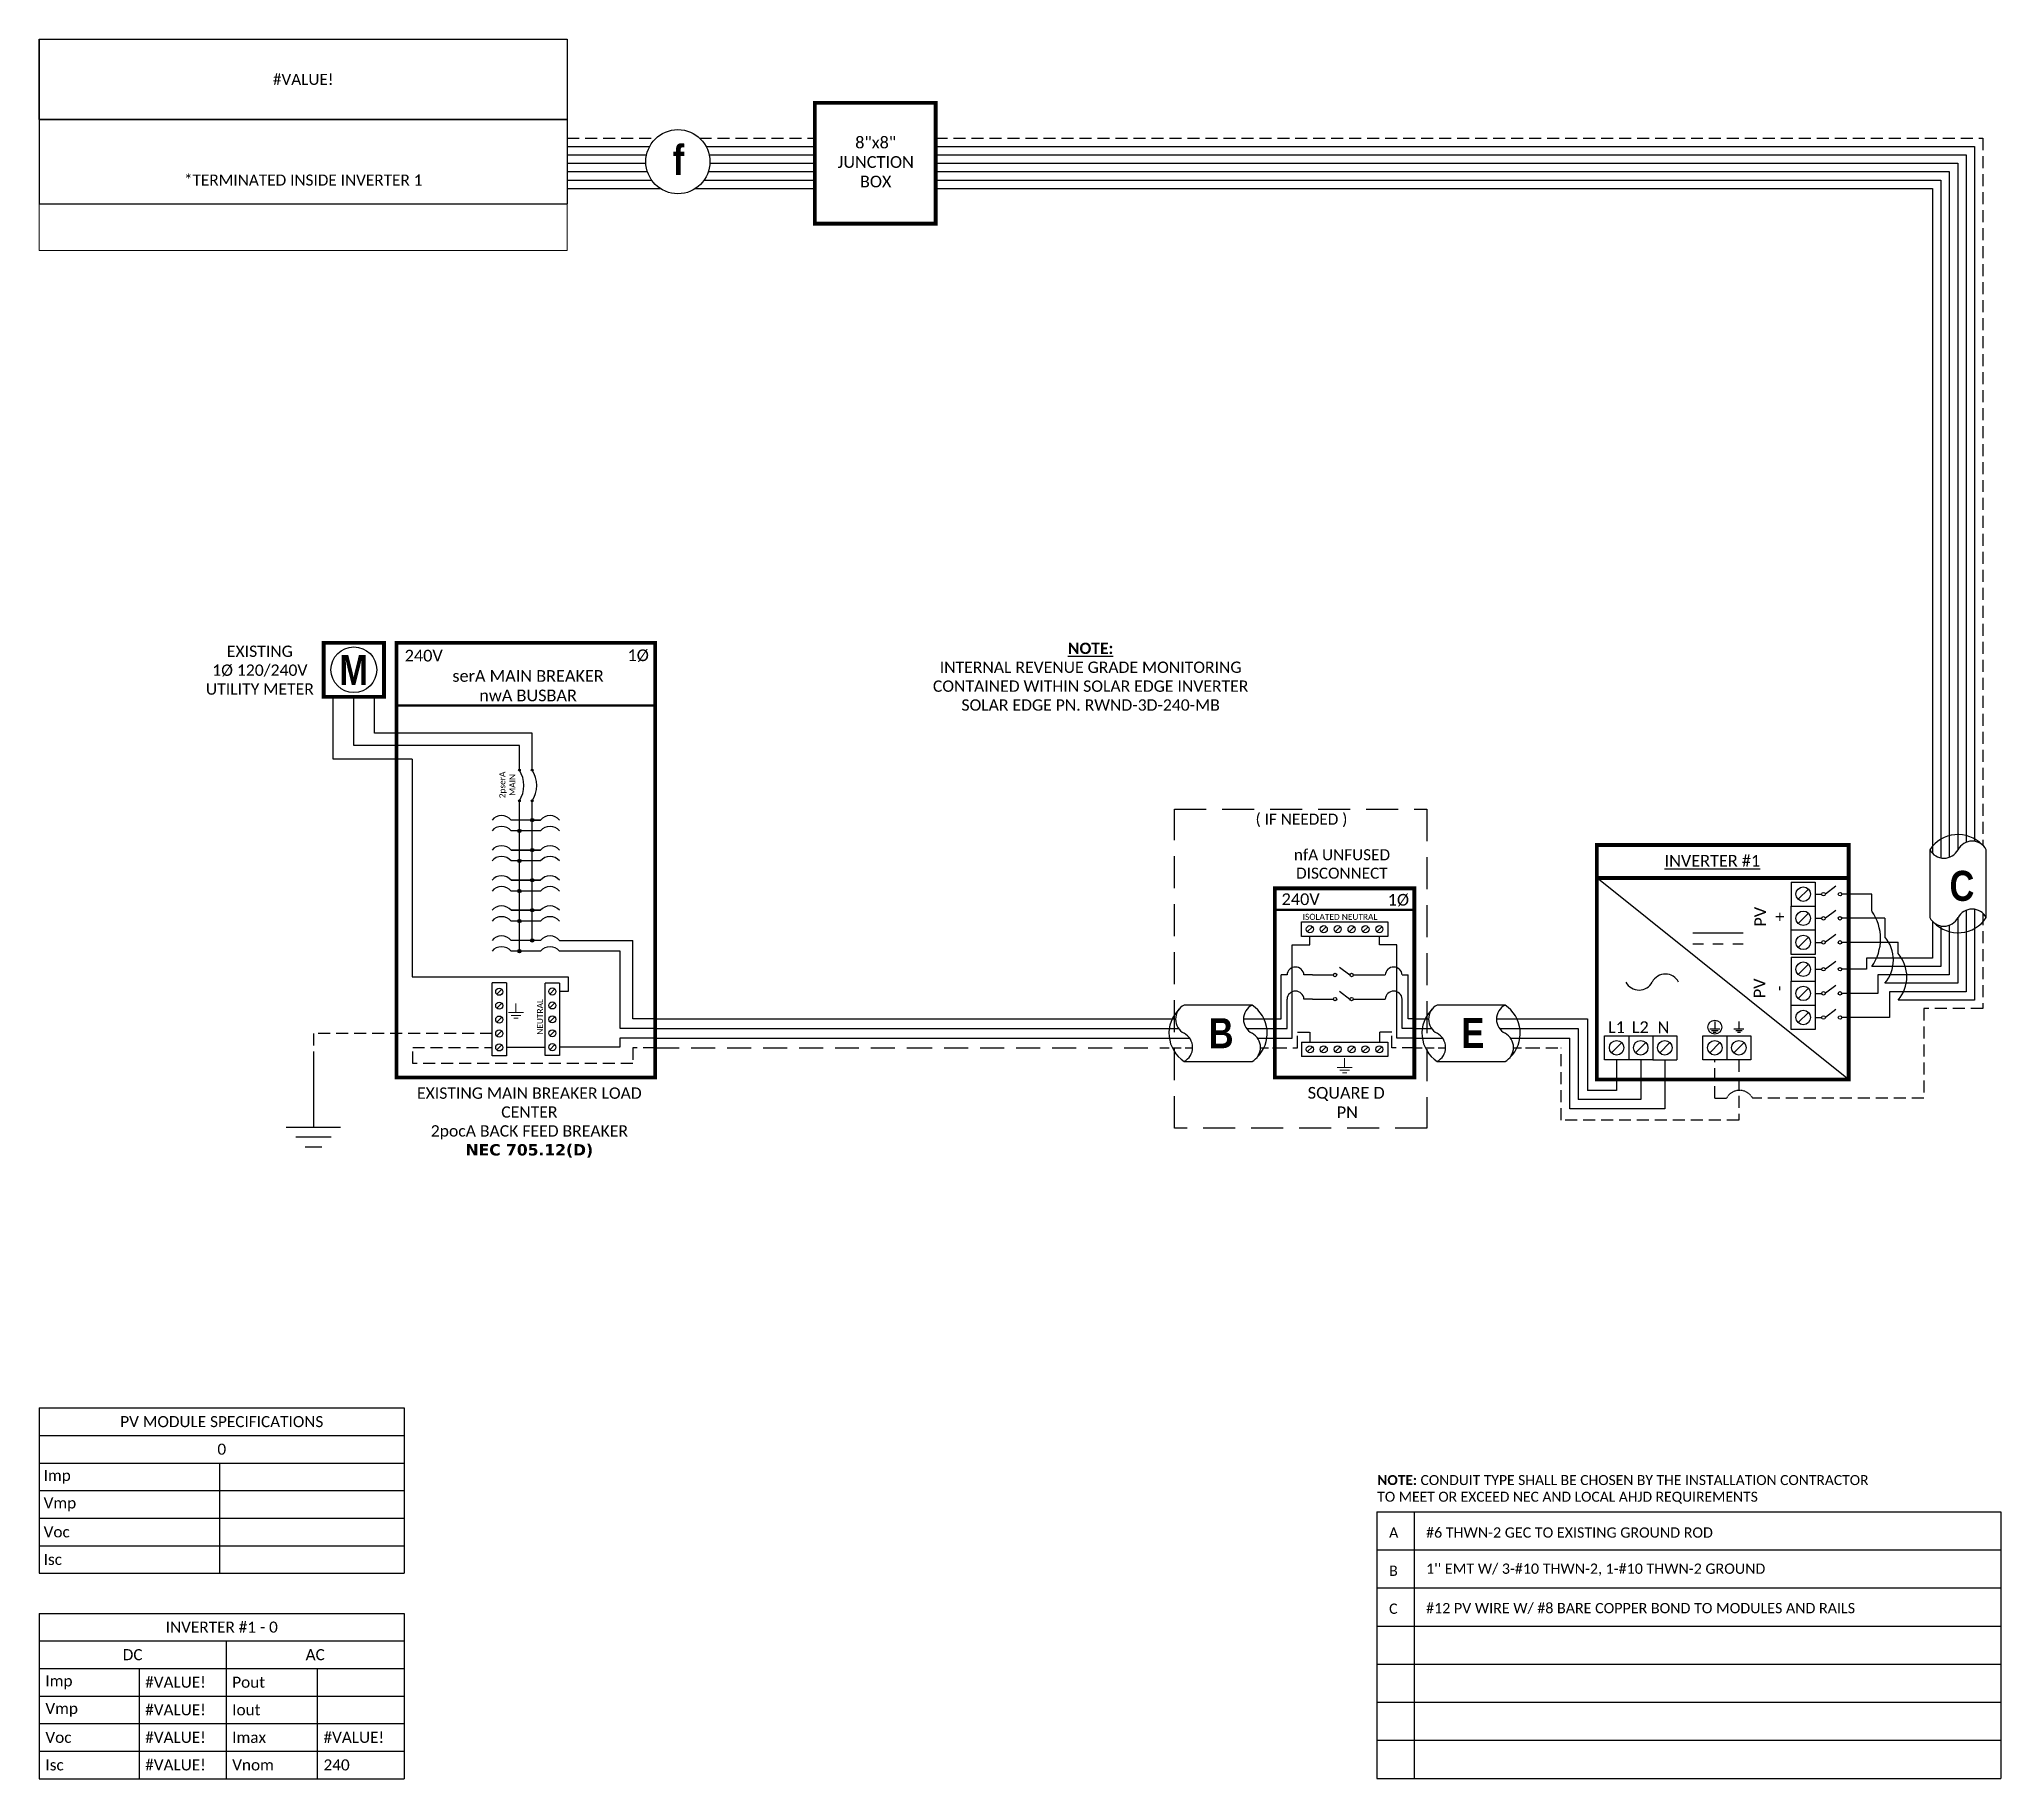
# Model space of a CAD drawing. Header units: feet. Extents: x 19821 to 20434, y 14556 to 15100.
import ezdxf

# ---------------------------------------------------------------- set-up
doc = ezdxf.new("R2010")
doc.units = ezdxf.units.FT
doc.header["$MEASUREMENT"] = 0
doc.linetypes.add('DASHED', pattern=[0.75, 0.5, -0.25])
doc.linetypes.add('HIDDEN', pattern=[0.375, 0.25, -0.125])
doc.layers.add('TEXT', color=7, linetype='Continuous')
doc.layers.add('Z - TITLEBLOCK TXT', color=7, linetype='Continuous')
doc.styles.add('ONE LINE TXT', font='techb___.ttf')
doc.styles.get("Standard").update_dxf_attribs({"font": 'calibri.ttf'})

# ---------------------------------------------------------------- blocks, each defined once
blk = doc.blocks.new('*U15')
at = {"color": 7, "linetype": 'Continuous'}
for p, q in [((-7.14, 13.31), (-28.39, 13.31)), ((-28.39, -4.31), (-7.14, -4.31))]:
    blk.add_line(p, q, dxfattribs=at)
at = {"color": 7}
for p, q in [((-35.53, 9), (-31.05, 9)), ((-9.81, 9), (0, 9))]:
    blk.add_line(p, q, dxfattribs=at)
at = {"color": 10}
for p, q in [((-35.53, 6), (-30.11, 6)), ((-8.87, 6), (0, 6))]:
    blk.add_line(p, q, dxfattribs=at)
at = {"color": 253}
for p, q in [((-35.53, 3), (-26.66, 3)), ((-5.41, 3), (0, 3))]:
    blk.add_line(p, q, dxfattribs=at)
at = {"color": 92, "linetype": 'HIDDEN', "ltscale": 10}
for p, q in [((-4.48, 0), (0, 0)), ((-35.53, 0), (-25.72, 0))]:
    blk.add_line(p, q, dxfattribs=at)
at = {"linetype": 'Continuous'}
for centre, start, end in [((-26.08, 8.91), 117.66392, 242.33608), ((-4.83, 8.91), 117.66392, 242.33608), ((-30.7, 0.09), 297.66392, 62.33608), ((-9.45, 0.09), 297.66392, 62.33608)]:
    blk.add_arc(centre, 4.98, start, end, dxfattribs=at)
at = {"color": 7, "linetype": 'Continuous'}
for centre, start, end in [((-12.99, 4.5), 313.97324, 56.42648), ((-22.54, 4.5), 133.97324, 236.42648)]:
    blk.add_arc(centre, 10.58, start, end, dxfattribs=at)
blk = doc.blocks.new('*U22')
at = {"color": 7}
blk.add_line((-79.14, 9), (0, 9), dxfattribs=at)
at = {"color": 10}
blk.add_line((-79.14, 6), (0, 6), dxfattribs=at)
at = {"color": 253}
blk.add_line((-79.14, 3), (0, 3), dxfattribs=at)
at = {"color": 92, "linetype": 'DASHED', "ltscale": 15}
blk.add_line((-79.14, 0), (0, 0), dxfattribs=at)
blk = doc.blocks.new('breakerPanel')
at = {"linetype": 'Continuous'}
h = blk.add_hatch(color=1, dxfattribs=at)
h.dxf.hatch_style = 1
edge = h.paths.add_edge_path()
edge.add_arc((-42.47, 86.8), 0.291, 0, 360)
h = blk.add_hatch(color=1, dxfattribs=at)
h.dxf.hatch_style = 1
edge = h.paths.add_edge_path()
edge.add_arc((-38.44, 86.8), 0.291, 0, 360)
h = blk.add_hatch(color=1, dxfattribs=at)
h.dxf.hatch_style = 1
edge = h.paths.add_edge_path()
edge.add_arc((-42.47, 77.16), 0.291, 0, 360)
h = blk.add_hatch(color=1, dxfattribs=at)
h.dxf.hatch_style = 1
edge = h.paths.add_edge_path()
edge.add_arc((-38.44, 77.16), 0.291, 0, 360)
h = blk.add_hatch(color=1, dxfattribs=at)
h.dxf.hatch_style = 1
edge = h.paths.add_edge_path()
edge.add_arc((-42.47, 67.78), 0.528, 0, 360)
h = blk.add_hatch(color=1, dxfattribs=at)
h.dxf.hatch_style = 1
edge = h.paths.add_edge_path()
edge.add_arc((-38.44, 71.16), 0.528, 0, 360)
h = blk.add_hatch(color=1, dxfattribs=at)
h.dxf.hatch_style = 1
edge = h.paths.add_edge_path()
edge.add_arc((-38.44, 61.76), 0.528, 0, 360)
h = blk.add_hatch(color=1, dxfattribs=at)
h.dxf.hatch_style = 1
edge = h.paths.add_edge_path()
edge.add_arc((-42.47, 58.38), 0.528, 0, 360)
h = blk.add_hatch(color=1, dxfattribs=at)
h.dxf.hatch_style = 1
edge = h.paths.add_edge_path()
edge.add_arc((-42.47, 48.98), 0.528, 0, 360)
h = blk.add_hatch(color=1, dxfattribs=at)
h.dxf.hatch_style = 1
edge = h.paths.add_edge_path()
edge.add_arc((-38.44, 52.36), 0.528, 0, 360)
h = blk.add_hatch(color=1, dxfattribs=at)
h.dxf.hatch_style = 1
edge = h.paths.add_edge_path()
edge.add_arc((-38.44, 42.95), 0.528, 0, 360)
h = blk.add_hatch(color=1, dxfattribs=at)
h.dxf.hatch_style = 1
edge = h.paths.add_edge_path()
edge.add_arc((-42.47, 39.58), 0.528, 0, 360)
h = blk.add_hatch(color=1, dxfattribs=at)
h.dxf.hatch_style = 1
edge = h.paths.add_edge_path()
edge.add_arc((-42.47, 30.17), 0.528, 0, 360)
h = blk.add_hatch(color=1, dxfattribs=at)
h.dxf.hatch_style = 1
edge = h.paths.add_edge_path()
edge.add_arc((-38.44, 33.55), 0.528, 0, 360)
at = {"color": 155, "true_color": 0x647190}
blk.add_line((-80.92, 126.59), (0, 126.59), dxfattribs=at)
at = {"color": 253, "linetype": 'Continuous'}
for p, q in [((-100.73, 90.2), (-100.73, 109.7)), ((-76.04, 90.2), (-100.73, 90.2)), ((-76.04, 90.2), (-76.04, 22.16)), ((-76.04, 22.16), (-27.25, 22.16)), ((-27.25, 22.16), (-27.25, 17.57)), ((-27.25, 17.57), (-29.89, 17.57)), ((-11.01, 0.16), (-29.89, 0.16)), ((0, 3), (-11.01, 3)), ((-11.01, 3), (-11.01, 0.16))]:
    blk.add_line(p, q, dxfattribs=at)
at = {"color": 10, "linetype": 'Continuous'}
for p, q in [((-94.24, 94.51), (-94.24, 109.7)), ((-42.47, 94.51), (-94.24, 94.51)), ((-42.47, 87.09), (-42.47, 94.51)), ((-42.47, 30.17), (-42.47, 76.87)), ((-35.88, 67.78), (-45.04, 67.78)), ((-35.88, 58.38), (-45.04, 58.38)), ((-35.88, 48.98), (-45.04, 48.98)), ((-35.88, 39.58), (-45.04, 39.58)), ((-35.88, 30.17), (-45.04, 30.17)), ((-10.98, 30.17), (-29.89, 30.17)), ((-10.98, 6), (-10.98, 30.17)), ((0, 6), (-10.98, 6))]:
    blk.add_line(p, q, dxfattribs=at)
at = {"color": 7, "linetype": 'Continuous'}
for p, q in [((-87.75, 98.34), (-87.75, 109.7)), ((-38.44, 98.34), (-87.75, 98.34)), ((-38.44, 87.09), (-38.44, 98.34)), ((-38.44, 61.76), (-38.44, 76.87)), ((-35.88, 71.16), (-45.04, 71.16)), ((-38.44, 71.16), (-35.88, 71.16)), ((-45.04, 61.76), (-35.88, 61.76)), ((-35.88, 61.76), (-45.04, 61.76)), ((-38.44, 52.36), (-38.44, 61.76)), ((-45.04, 52.36), (-35.88, 52.36)), ((-35.88, 52.36), (-45.04, 52.36)), ((-38.44, 42.95), (-38.44, 52.36)), ((-45.04, 42.95), (-35.88, 42.95)), ((-35.88, 42.95), (-45.04, 42.95)), ((-38.44, 33.55), (-38.44, 42.95)), ((-35.88, 33.55), (-45.04, 33.55)), ((-6.96, 9), (-6.96, 33.55))]:
    blk.add_line(p, q, dxfattribs=at)
at = {"lineweight": 50}
blk.add_line((-80.92, 106.95), (0, 106.95), dxfattribs=at)
at = {"color": 7}
for p, q in [((-29.89, 33.55), (-6.96, 33.55)), ((0, 9), (-6.96, 9))]:
    blk.add_line(p, q, dxfattribs=at)
at = {"color": 1, "linetype": 'Continuous'}
for p, q in [((-51.03, -2.51), (-51.03, 20.23)), ((-46.49, 20.23), (-51.03, 20.23)), ((-46.49, 20.23), (-46.49, -2.51)), ((-34.43, -2.43), (-34.43, 20.16)), ((-29.89, 20.16), (-34.43, 20.16)), ((-29.89, 20.16), (-29.89, -2.43)), ((-46.49, -2.51), (-51.03, -2.51)), ((-29.89, -2.43), (-34.43, -2.43))]:
    blk.add_line(p, q, dxfattribs=at)
at = {"color": 4, "linetype": 'Continuous'}
for p, q in [((-47.97, 18.28), (-49.55, 16.71)), ((-47.97, 13.93), (-49.55, 12.36)), ((-31.37, 18.35), (-32.94, 16.78)), ((-31.37, 14), (-32.94, 12.43)), ((-47.97, 9.58), (-49.55, 8.01)), ((-31.37, 9.65), (-32.94, 8.08)), ((-47.97, 5.23), (-49.55, 3.66)), ((-47.97, 0.88), (-49.55, -0.69)), ((-31.37, 5.3), (-32.94, 3.73)), ((-31.37, 0.95), (-32.94, -0.62))]:
    blk.add_line(p, q, dxfattribs=at)
at = {"color": 92, "linetype": 'HIDDEN', "ltscale": 15}
for p, q in [((-51.03, 4.44), (-106.89, 4.44)), ((-106.89, 4.44), (-106.89, -4.87)), ((-75.84, -4.96), (-75.84, 0.09)), ((-75.84, 0.09), (-51.03, 0.09)), ((0, 0), (-6.96, 0)), ((-6.96, -4.96), (-75.84, -4.96)), ((-6.96, 0), (-6.96, -4.96))]:
    blk.add_line(p, q, dxfattribs=at)
at = {"color": 92, "linetype": 'Continuous', "ltscale": 15}
blk.add_line((-34.43, 0.09), (-46.49, 0.09), dxfattribs=at)
at = {"color": 92, "ltscale": 15}
blk.add_line((-106.89, -4.87), (-106.89, -24.84), dxfattribs=at)
at = {"lineweight": 50, "const_width": 1.19}
for points in [[(-103.67, 109.7), (-103.67, 126.59), (-84.82, 126.59), (-84.82, 109.7)], [(-80.92, -9.3), (-80.92, 126.59), (0, 126.59), (0, -9.3)]]:
    blk.add_lwpolyline(points, close=True, dxfattribs=at)
at = {"color": 92, "linetype": 'Continuous', "lineweight": 5, "ltscale": 0.05, "flags": 128}
for points in [[(-43.54, 13.81), (-43.54, 10.97)], [(-45.88, 10.97), (-41.2, 10.97)], [(-42.01, 10.1), (-45.07, 10.1)], [(-42.82, 9.23), (-44.25, 9.23)]]:
    blk.add_lwpolyline(points, dxfattribs=at)
at = {"color": 92, "linetype": 'Continuous', "ltscale": 4, "flags": 128}
for points in [[(-115.37, -24.84), (-98.41, -24.84)], [(-101.35, -27.98), (-112.43, -27.98)], [(-104.29, -31.12), (-109.49, -31.12)]]:
    blk.add_lwpolyline(points, dxfattribs=at)
at = {"linetype": 'Continuous'}
blk.add_circle((-94.24, 118.15), 7.15, dxfattribs=at)
at = {"color": 1, "linetype": 'Continuous'}
for centre, radius in [((-42.47, 86.8), 0.291), ((-38.44, 86.8), 0.291), ((-42.47, 77.16), 0.291), ((-38.44, 77.16), 0.291), ((-42.47, 67.78), 0.528), ((-38.44, 71.16), 0.528), ((-38.44, 61.76), 0.528), ((-42.47, 58.38), 0.528), ((-42.47, 48.98), 0.528), ((-38.44, 52.36), 0.528), ((-38.44, 42.95), 0.528), ((-42.47, 39.58), 0.528), ((-42.47, 30.17), 0.528), ((-38.44, 33.55), 0.528)]:
    blk.add_circle(centre, radius, dxfattribs=at)
at = {"color": 4, "linetype": 'Continuous'}
for centre in [(-48.76, 17.49), (-32.16, 17.57), (-48.76, 13.14), (-32.16, 13.21), (-48.76, 8.79), (-32.16, 8.86), (-48.76, 4.44), (-48.76, 0.09), (-32.16, 4.51), (-32.16, 0.16)]:
    blk.add_circle(centre, 1.11, dxfattribs=at)
at = {"color": 1, "linetype": 'Continuous'}
for centre, radius, start, end in [((-50.14, 81.98), 9.06, 327.87082, 32.12918), ((-46.11, 81.98), 9.06, 327.87082, 32.12918), ((-48.03, 68.62), 3.93, 40.3392, 139.6608), ((-48.03, 65.24), 3.93, 40.3392, 139.6608), ((-32.88, 68.62), 3.93, 40.3392, 139.6608), ((-32.88, 65.24), 3.93, 40.3392, 139.6608), ((-48.03, 59.21), 3.93, 40.3392, 139.6608), ((-32.88, 59.21), 3.93, 40.3392, 139.6608), ((-48.03, 55.84), 3.93, 40.3392, 139.6608), ((-32.88, 55.84), 3.93, 40.3392, 139.6608), ((-48.03, 49.81), 3.93, 40.3392, 139.6608), ((-48.03, 46.43), 3.93, 40.3392, 139.6608), ((-32.88, 49.81), 3.93, 40.3392, 139.6608), ((-32.88, 46.43), 3.93, 40.3392, 139.6608), ((-48.03, 40.41), 3.93, 40.3392, 139.6608), ((-32.88, 40.41), 3.93, 40.3392, 139.6608), ((-48.03, 37.03), 3.93, 40.3392, 139.6608), ((-32.88, 37.03), 3.93, 40.3392, 139.6608), ((-48.03, 31.01), 3.93, 40.3392, 139.6608), ((-48.03, 27.63), 3.93, 40.3392, 139.6608), ((-32.88, 31.01), 3.93, 40.3392, 139.6608), ((-32.88, 27.63), 3.93, 40.3392, 139.6608)]:
    blk.add_arc(centre, radius, start, end, dxfattribs=at)
at = {"color": 253, "linetype": 'Continuous', "style": 'ONE LINE TXT'}
blk.add_text('M', height=9.38, dxfattribs=at).set_placement((-98.8, 113.43))
at = {"color": 4, "linetype": 'Continuous'}
blk.add_text('NEUTRAL', height=1.874, rotation=90, dxfattribs=at).set_placement((-35.08, 4.08))
at = {"color": 1, "attachment_point": 5}
for s, width, gutter_width, heights, insert, char_height in [('EXISTING\\P1Ø 120/240V UTILITY METER', 37.8067, 7.17, [0], (-123.64, 118), 3.5433), ('240V', 0.1481, 0.75, [0], (-72.39, 122.54), 3.658), ('1Ø', 0.1481, 0.75, [0], (-5.31, 122.54), 3.658), ('serA MAIN BREAKER\\PnwA BUSBAR', 72.4998, 0.75, [0], (-39.75, 113.14), 3.6576), ('EXISTING MAIN BREAKER LOAD CENTER\\P2pocA BACK FEED BREAKER \\P{\\fVerdana|b1|i0|c0|p34;NEC 705.12(D)}', 79.2627, 97.94, [154.49], (-39.35, -23.38), 3.5433)]:
    blk.add_mtext_dynamic_manual_height_columns(s, width=width, gutter_width=gutter_width, heights=heights, dxfattribs=dict(at, insert=insert, char_height=char_height))
at = {"color": 4, "linetype": 'Continuous', "insert": (-46.25, 82.15), "char_height": 1.874, "attachment_point": 5, "rotation": 90}
blk.add_mtext_dynamic_manual_height_columns('2pserA\\PMAIN', width=0.1481, gutter_width=0.75, heights=[0], dxfattribs=at)
blk = doc.blocks.new('*U24')
at = {"color": 7}
blk.add_blockref('breakerPanel', (0, 0), dxfattribs=at)
blk = doc.blocks.new('unfusedDisconnect')
at = {"lineweight": 50}
blk.add_line((-43.61, 43.06), (0, 43.06), dxfattribs=at)
at = {"color": 1, "linetype": 'Continuous'}
for p, q in [((-35.27, 34.78), (-35.27, 39.32)), ((-35.27, 39.32), (-8.32, 39.32)), ((-8.32, 39.32), (-8.32, 34.78)), ((-8.32, 34.78), (-35.27, 34.78)), ((-23.43, 25.18), (-20.16, 22.74)), ((-31.89, 22.73), (-25.32, 22.73)), ((-19.08, 22.73), (-11.7, 22.73)), ((-31.89, 15.2), (-25.32, 15.2)), ((-23.43, 17.65), (-20.16, 15.2)), ((-19.08, 15.2), (-11.7, 15.19)), ((-35.27, 1.76), (-8.32, 1.76)), ((-35.27, 1.76), (-35.27, -2.78)), ((-8.32, 1.76), (-8.32, -2.78)), ((-8.32, -2.78), (-35.27, -2.78))]:
    blk.add_line(p, q, dxfattribs=at)
at = {"color": 4, "linetype": 'Continuous'}
for p, q in [((-31.89, 37.83), (-33.46, 36.26)), ((-27.53, 37.83), (-29.11, 36.26)), ((-23.18, 37.83), (-24.76, 36.26)), ((-18.83, 37.83), (-20.41, 36.26)), ((-14.48, 37.83), (-16.06, 36.26)), ((-10.13, 37.83), (-11.7, 36.26)), ((-31.89, 0.28), (-33.46, -1.3)), ((-27.53, 0.28), (-29.11, -1.3)), ((-23.18, 0.28), (-24.76, -1.3)), ((-18.83, 0.28), (-20.41, -1.3)), ((-14.48, 0.28), (-16.06, -1.3)), ((-10.13, 0.28), (-11.7, -1.3))]:
    blk.add_line(p, q, dxfattribs=at)
at = {"color": 253, "linetype": 'Continuous'}
for p, q in [((-38.16, 3), (-38.16, 32.17)), ((-38.16, 32.17), (-32.67, 32.17)), ((-32.67, 32.17), (-32.67, 34.78)), ((-10.92, 32.17), (-10.92, 34.78)), ((-5.43, 32.17), (-10.92, 32.17)), ((-5.43, 3), (-5.43, 32.17)), ((-43.61, 3), (-38.16, 3)), ((0, 3), (-5.43, 3))]:
    blk.add_line(p, q, dxfattribs=at)
at = {"color": 7, "linetype": 'Continuous'}
for p, q in [((-41.66, 9), (-41.66, 22.73)), ((-39.8, 22.73), (-41.66, 22.73)), ((-31.89, 22.73), (-34.52, 22.73)), ((-11.7, 22.73), (-9.07, 22.73)), ((-3.79, 22.73), (-1.93, 22.73)), ((-1.93, 9), (-1.93, 22.73))]:
    blk.add_line(p, q, dxfattribs=at)
at = {"color": 10, "linetype": 'Continuous'}
for p, q in [((-39.8, 6), (-39.8, 15.2)), ((-31.89, 15.2), (-34.52, 15.2)), ((-11.7, 15.2), (-9.07, 15.2)), ((-3.79, 6), (-3.79, 15.2)), ((-43.61, 6), (-39.8, 6)), ((0, 6), (-3.79, 6))]:
    blk.add_line(p, q, dxfattribs=at)
at = {"color": 7}
for p, q in [((-43.61, 9), (-41.66, 9)), ((0, 9), (-1.93, 9))]:
    blk.add_line(p, q, dxfattribs=at)
at = {"color": 92, "linetype": 'HIDDEN', "ltscale": 15}
for p, q in [((-43.61, 0), (-36.58, 0)), ((-36.58, 0), (-36.58, 4.9)), ((-36.58, 4.9), (-32.67, 4.9)), ((-32.67, 4.9), (-32.67, 1.76)), ((-7.01, 4.9), (-10.92, 4.9)), ((-10.92, 4.9), (-10.92, 1.76)), ((-7.01, 0), (-7.01, 4.9)), ((0, 0), (-7.01, 0))]:
    blk.add_line(p, q, dxfattribs=at)
at = {"lineweight": 50, "const_width": 1.19}
blk.add_lwpolyline([(-43.61, -9.34), (-43.61, 49.84), (0, 49.84), (0, -9.34)], close=True, dxfattribs=at)
at = {"color": 92, "linetype": 'Continuous', "lineweight": 5, "ltscale": 0.05, "flags": 128}
for points in [[(-21.8, -3.32), (-21.8, -6.17)], [(-24.14, -6.17), (-19.45, -6.17)], [(-20.27, -7.03), (-23.32, -7.03)], [(-21.08, -7.9), (-22.51, -7.9)]]:
    blk.add_lwpolyline(points, dxfattribs=at)
at = {"color": 4, "linetype": 'Continuous'}
for centre in [(-32.67, 37.05), (-28.32, 37.05), (-23.97, 37.05), (-19.62, 37.05), (-15.27, 37.05), (-10.92, 37.05), (-32.67, -0.51), (-28.32, -0.51), (-23.97, -0.51), (-19.62, -0.51), (-15.27, -0.51), (-10.92, -0.51)]:
    blk.add_circle(centre, 1.11, dxfattribs=at)
at = {"color": 1, "linetype": 'Continuous'}
for centre in [(-24.78, 22.73), (-19.62, 22.73), (-24.78, 15.2), (-19.62, 15.2)]:
    blk.add_circle(centre, 0.541, dxfattribs=at)
at = {"color": 7, "linetype": 'Continuous'}
for centre in [(-37.16, 22.58), (-6.43, 22.58)]:
    blk.add_arc(centre, 2.64, 3.28193, 176.71807, dxfattribs=at)
at = {"color": 10, "linetype": 'Continuous'}
for centre in [(-37.16, 15.04), (-6.43, 15.04)]:
    blk.add_arc(centre, 2.64, 3.28193, 176.71807, dxfattribs=at)
at = {"color": 4, "linetype": 'Continuous'}
blk.add_text('ISOLATED NEUTRAL', height=1.8743, dxfattribs=at).set_placement((-34.91, 39.97))
at = {"color": 1}
for s, width, gutter_width, heights, insert, char_height, attachment_point in [('\\A1;\\pi17.559;nfA UNFUSED\\P\\pi18.229;DISCONNECT', 64.922, 0, [11.89], (-55.21, 62.04), 3.4544, 1), ('240V', 0.1481, 0.75, [0], (-35.55, 46.4), 3.658, 5), ('1Ø', 0.1481, 0.75, [0], (-4.98, 46.1), 3.658, 5), ('\\A1;\\pi13.903,t32.191;SQUARE D\\P\\pi22.981,t41.269;PN', 51.6906, 0.203, [45.94], (-47.25, -12.27), 3.6576, 1)]:
    blk.add_mtext_dynamic_manual_height_columns(s, width=width, gutter_width=gutter_width, heights=heights, dxfattribs=dict(at, insert=insert, char_height=char_height, attachment_point=attachment_point))
blk = doc.blocks.new('*U19')
at = {"color": 10, "linetype": 'DASHED', "ltscale": 20}
blk.add_lwpolyline([(-75.05, 74.56), (3.97, 74.56), (3.97, -25.17), (-75.05, -25.17)], close=True, dxfattribs=at)
at = {"color": 7}
for name, p in [('unfusedDisconnect', (0, 0)), ('*U15', (-43.61, 0))]:
    blk.add_blockref(name, p, dxfattribs=at)
at = {"color": 10, "insert": (-50.86, 73.16), "char_height": 3.4544, "attachment_point": 1}
blk.add_mtext_dynamic_manual_height_columns('\\A1;\\pi1.2092;( IF NEEDED )', width=30.7523, gutter_width=0, heights=[6.58], dxfattribs=at)
at = {"color": 1, "linetype": 'Continuous', "insert": (-64.3, 9.22), "char_height": 9.3833, "attachment_point": 1, "style": 'ONE LINE TXT'}
blk.add_mtext_dynamic_manual_height_columns('{\\W1;\\C256;B}', width=0.1385, gutter_width=2.13, heights=[0], dxfattribs=at)
blk = doc.blocks.new('*U26')
at = {"color": 7}
blk.add_line((-79.14, 9), (0, 9), dxfattribs=at)
at = {"color": 10}
blk.add_line((-79.14, 6), (0, 6), dxfattribs=at)
at = {"color": 253}
blk.add_line((-79.14, 3), (0, 3), dxfattribs=at)
at = {"color": 92, "linetype": 'DASHED', "ltscale": 15}
blk.add_line((-79.14, 0), (0, 0), dxfattribs=at)
at = {"color": 1, "insert": (-22.08, 115.96), "char_height": 3.5433, "attachment_point": 5}
blk.add_mtext_dynamic_manual_height_columns('{\\fCalibri|b1|i0|c0|p34;\\LNOTE:\\P}INTERNAL REVENUE GRADE MONITORING\\PCONTAINED WITHIN SOLAR EDGE INVERTER\\PSOLAR EDGE PN. RWND-3D-240-MB', width=99.534, gutter_width=7.17, heights=[0], dxfattribs=at)
blk = doc.blocks.new('*T17')
at = {"color": 0, "lineweight": -2, "transparency": 16777216}
for p, q in [((0, 0), (114.19, 0)), ((0, 0), (0, -51.7)), ((114.19, 0), (114.19, -51.7)), ((0, -8.62), (114.19, -8.62)), ((58.43, -8.62), (58.43, -51.7)), ((0, -17.23), (114.19, -17.23)), ((31.22, -17.23), (31.22, -51.7)), ((86.98, -17.23), (86.98, -51.7)), ((0, -25.85), (114.19, -25.85)), ((0, -34.47), (114.19, -34.47)), ((0, -43.08), (114.19, -43.08)), ((0, -51.7), (114.19, -51.7))]:
    blk.add_line(p, q, dxfattribs=at)
at = {"color": 0, "linetype": 'Continuous', "transparency": 16777216, "char_height": 3.4544}
for s, insert, width, attachment_point in [('{\\fCalibri|b0|i0|c0;INVERTER #1 - 0', (57.09, -4.31), 110.3293, 5), ('{\\fCalibri|b0|i0|c0;DC', (29.22, -12.93), 54.5755, 5), ('{\\fCalibri|b0|i0|c0;AC', (86.31, -12.93), 51.8976, 5), ('{\\fCalibri|b0|i0|c0;Imp', (1.93, -21.54), 27.3681, 4), ('{\\fCalibri|b0|i0|c0;#VALUE!', (33.15, -21.54), 23.3513, 4), ('{\\fCalibri|b0|i0|c0;Pout', (60.36, -21.54), 24.6902, 4), ('{\\fCalibri|b0|i0|c0;', (88.91, -21.54), 23.3513, 4), ('{\\fCalibri|b0|i0|c0;Vmp', (1.93, -30.16), 27.3681, 4), ('{\\fCalibri|b0|i0|c0;#VALUE!', (33.15, -30.16), 23.3513, 4), ('{\\fCalibri|b0|i0|c0;Iout', (60.36, -30.16), 24.6902, 4), ('{\\fCalibri|b0|i0|c0;', (88.91, -30.16), 23.3513, 4), ('{\\fCalibri|b0|i0|c0;Voc', (1.93, -38.78), 27.3681, 4), ('{\\fCalibri|b0|i0|c0;#VALUE!', (33.15, -38.78), 23.3513, 4), ('{\\fCalibri|b0|i0|c0;Imax', (60.36, -38.78), 24.6902, 4), ('{\\fCalibri|b0|i0|c0;#VALUE!', (88.91, -38.78), 23.3513, 4), ('{\\fCalibri|b0|i0|c0;Isc', (1.93, -47.39), 27.3681, 4), ('{\\fCalibri|b0|i0|c0;#VALUE!', (33.15, -47.39), 23.3513, 4), ('{\\fCalibri|b0|i0|c0;Vnom', (60.36, -47.39), 24.6902, 4), ('{\\fCalibri|b0|i0|c0;240', (88.91, -47.39), 23.3513, 4)]:
    blk.add_mtext(s, dxfattribs=dict(at, insert=insert, width=width, attachment_point=attachment_point))
blk = doc.blocks.new('*T18')
at = {"color": 0, "lineweight": -2, "transparency": 16777216}
for p, q in [((0, 0), (114.19, 0)), ((0, 0), (0, -51.69)), ((114.19, 0), (114.19, -51.69)), ((0, -8.62), (114.19, -8.62)), ((0, -17.23), (114.19, -17.23)), ((56.41, -17.23), (56.41, -51.69)), ((0, -25.85), (114.19, -25.85)), ((0, -34.46), (114.19, -34.46)), ((0, -43.08), (114.19, -43.08)), ((0, -51.69), (114.19, -51.69))]:
    blk.add_line(p, q, dxfattribs=at)
at = {"color": 0, "linetype": 'Continuous', "transparency": 16777216, "char_height": 3.4544}
for s, insert, width, attachment_point in [('{\\fCalibri|b0|i0|c0;PV MODULE SPECIFICATIONS', (57.09, -4.31), 111.433, 5), ('{\\fCalibri|b0|i0|c0;0', (57.09, -12.92), 111.433, 5), ('{\\fCalibri|b0|i0|c0;Imp', (1.38, -21.54), 53.6551, 4), ('{\\fCalibri|b0|i0|c0;', (57.78, -21.54), 55.0254, 4), ('{\\fCalibri|b0|i0|c0;Vmp', (1.38, -30.15), 53.6551, 4), ('{\\fCalibri|b0|i0|c0;', (57.78, -30.15), 55.0254, 4), ('{\\fCalibri|b0|i0|c0;Voc', (1.38, -38.77), 53.6551, 4), ('{\\fCalibri|b0|i0|c0;', (57.78, -38.77), 55.0254, 4), ('{\\fCalibri|b0|i0|c0;Isc', (1.38, -47.39), 53.6551, 4), ('{\\fCalibri|b0|i0|c0;', (57.78, -47.39), 55.0254, 4)]:
    blk.add_mtext(s, dxfattribs=dict(at, insert=insert, width=width, attachment_point=attachment_point))
blk = doc.blocks.new('*T16')
at = {"linetype": 'ByBlock', "lineweight": -2, "transparency": 16777216}
for p, q in [((0, 0), (195.1, 0)), ((0, 0), (0, -83.27)), ((11.58, 0), (11.58, -83.27)), ((195.1, 0), (195.1, -83.27)), ((0, -11.84), (195.1, -11.84)), ((0, -23.75), (195.1, -23.75)), ((0, -35.65), (195.1, -35.65)), ((0, -47.56), (195.1, -47.56)), ((0, -59.46), (195.1, -59.46)), ((0, -71.37), (195.1, -71.37)), ((0, -83.27), (195.1, -83.27))]:
    blk.add_line(p, q, dxfattribs=at)
at = {"color": 0, "linetype": 'Continuous', "transparency": 16777216, "char_height": 3.2119, "attachment_point": 7}
for s, insert, width in [('{\\fCalibri|b0|i0|c0;A', (3.78, -8.06), 4.025), ('{\\fCalibri|b0|i0|c0;#6 THWN-2 GEC TO EXISTING GROUND ROD', (15.36, -8.06), 175.9562), ('{\\fCalibri|b0|i0|c0;B', (3.78, -19.97), 4.025), ("{\\fCalibri|b0|i0|c0;1'' EMT W/ 3-#10 THWN-2, 1-#10 THWN-2 GROUND", (15.36, -19.97), 175.9562), ('{\\fCalibri|b0|i0|c0;C', (3.78, -31.87), 4.025), ('{\\fCalibri|b0|i0|c0;#12 PV WIRE W/ #8 BARE COPPER BOND TO MODULES AND RAILS', (15.36, -31.87), 175.9562), ('{\\fCalibri|b0|i0|c0;', (3.78, -43.78), 4.025), ('{\\fCalibri|b0|i0|c0;', (15.36, -43.78), 175.9562), ('{\\fCalibri|b0|i0|c0;', (3.78, -55.68), 4.025), ('{\\fCalibri|b0|i0|c0;', (15.36, -55.68), 175.9562), ('{\\fCalibri|b0|i0|c0;', (3.78, -67.59), 4.025), ('{\\fCalibri|b0|i0|c0;', (15.36, -67.59), 175.9562), ('{\\fCalibri|b0|i0|c0;', (3.78, -79.5), 4.025), ('{\\fCalibri|b0|i0|c0;', (15.36, -79.5), 175.9562)]:
    blk.add_mtext(s, dxfattribs=dict(at, insert=insert, width=width))
blk = doc.blocks.new('*T20')
at = {"color": 0, "lineweight": -2, "transparency": 16777216}
for p, q in [((0, 0), (165.11, 0)), ((0, 0), (0, -51.42)), ((165.11, 0), (165.11, -51.42)), ((0, -25.14), (165.11, -25.14)), ((0, -51.42), (165.11, -51.42))]:
    blk.add_line(p, q, dxfattribs=at)
at = {"layer": 'Defpoints', "color": 8, "linetype": 'ByBlock', "lineweight": 0, "transparency": 16777216}
for p, q in [((0, -51.42), (0, -66.05)), ((165.11, -51.42), (165.11, -66.05)), ((0, -66.05), (165.11, -66.05))]:
    blk.add_line(p, q, dxfattribs=at)
at = {"color": 0, "linetype": 'Continuous', "transparency": 16777216, "char_height": 3.4544, "width": 155.095, "attachment_point": 5}
for s, insert in [('{\\fCalibri|b0|i0|c0;#VALUE!', (82.56, -12.57)), ('{\\fCalibri|b0|i0|c0;^J^J*TERMINATED INSIDE INVERTER 1', (82.56, -38.28))]:
    blk.add_mtext(s, dxfattribs=dict(at, insert=insert))
blk = doc.blocks.new('8x8box')
at = {"lineweight": 50, "const_width": 1.19}
blk.add_lwpolyline([(37.78, 0), (0, 0), (0, 37.78), (37.78, 37.78)], close=True, dxfattribs=at)
at = {"color": 1, "insert": (19.03, 19.26), "char_height": 3.6576, "attachment_point": 5}
blk.add_mtext_dynamic_manual_height_columns('8"x8"  JUNCTION BOX ', width=0.4767, gutter_width=7.17, heights=[0], dxfattribs=at)

msp = doc.modelspace()

# ---------------------------------------------------------------- linework, layer by layer
at = {"color": 10, "linetype": 'Continuous'}
for p, q in [((19985.93, 15066.01), (20011.73, 15066.01)), ((20029.41, 15066.01), (20063.4, 15066.01)), ((20101.18, 15066.01), (20426.09, 15066.01)), ((20426.09, 15066.01), (20426.09, 14848.8)), ((19985.93, 15060.77), (20010.55, 15060.77)), ((19985.93, 15055.52), (20012.34, 15055.52)), ((20028.8, 15055.52), (20063.4, 15055.52)), ((20030.59, 15060.77), (20063.4, 15060.77)), ((20101.18, 15060.77), (20420.85, 15060.77)), ((20101.18, 15055.52), (20415.6, 15055.52)), ((20415.6, 15055.52), (20415.6, 14843.62)), ((20420.85, 15060.77), (20420.85, 14846)), ((20393.96, 14832.29), (20384.58, 14832.29)), ((20393.96, 14827.03), (20393.96, 14832.29)), ((20398.02, 14824.75), (20384.58, 14824.75)), ((20398.02, 14824.75), (20398.02, 14818.93)), ((20415.6, 14822.37), (20415.6, 14809.66)), ((20420.85, 14824.76), (20420.85, 14804.42)), ((20426.09, 14827.56), (20426.09, 14799.17)), ((20402.21, 14817.22), (20384.58, 14817.22)), ((20402.21, 14813.69), (20402.21, 14817.27)), ((20415.6, 14809.66), (20393.96, 14809.66)), ((20420.85, 14804.42), (20398.02, 14804.42)), ((20426.09, 14799.17), (20402.21, 14799.17)), ((20286.41, 14790.29), (20302.17, 14790.29)), ((20302.17, 14790.29), (20302.17, 14768.11)), ((20321.7, 14780.5), (20321.7, 14768.11)), ((20321.7, 14768.11), (20302.17, 14768.11))]:
    msp.add_line(p, q, dxfattribs=at)
at = {"color": 7, "linetype": 'Continuous'}
for p, q in [((19985.93, 15063.39), (20010.77, 15063.39)), ((20030.38, 15063.39), (20063.4, 15063.39)), ((20101.18, 15063.39), (20423.47, 15063.39)), ((20423.47, 15063.39), (20423.47, 14848.48)), ((19985.93, 15058.15), (20011.04, 15058.15)), ((20030.11, 15058.15), (20063.4, 15058.15)), ((20101.18, 15058.15), (20418.22, 15058.15)), ((20418.22, 15058.15), (20418.22, 14843.82)), ((19985.93, 15052.9), (20015.03, 15052.9)), ((20026.11, 15052.9), (20063.4, 15052.9)), ((20101.18, 15052.9), (20412.98, 15052.9)), ((20412.98, 15052.9), (20412.98, 14845.03)), ((20412.14, 14846.19), (20412.14, 14824.95)), ((20429.77, 14824.95), (20429.77, 14846.19)), ((20386.72, 14774.34), (20307.95, 14837.36)), ((20412.98, 14823.79), (20412.98, 14812.28)), ((20418.22, 14822.57), (20418.22, 14807.04)), ((20423.47, 14827.24), (20423.47, 14801.79)), ((20353.77, 14820.1), (20338.01, 14820.1)), ((20341.3, 14816.69), (20338.01, 14816.69)), ((20347.54, 14816.69), (20344.24, 14816.69)), ((20353.77, 14816.69), (20350.48, 14816.69)), ((20412.98, 14812.28), (20392.32, 14812.28)), ((20392.32, 14812.28), (20392.32, 14808.81)), ((20392.32, 14808.81), (20384.58, 14808.81)), ((20418.22, 14807.04), (20395.9, 14807.04)), ((20395.9, 14807.04), (20395.9, 14801.27)), ((20395.9, 14801.27), (20384.58, 14801.27)), ((20423.47, 14801.79), (20399.48, 14801.79)), ((20399.48, 14801.79), (20399.48, 14793.74)), ((20286.41, 14793.29), (20305.11, 14793.29)), ((20305.11, 14793.29), (20305.11, 14770.91)), ((20399.48, 14793.74), (20384.58, 14793.74)), ((20314.17, 14780.5), (20314.17, 14770.91)), ((20314.17, 14770.91), (20305.11, 14770.91))]:
    msp.add_line(p, q, dxfattribs=at)
at = {"color": 1, "linetype": 'Continuous'}
for p, q in [((20368.77, 14836.05), (20376.3, 14836.05)), ((20368.77, 14836.05), (20368.77, 14828.52)), ((20376.3, 14836.05), (20376.3, 14828.52)), ((20382.73, 14834.75), (20379.47, 14832.31)), ((20368.77, 14813.45), (20368.77, 14828.52)), ((20368.77, 14828.52), (20376.3, 14828.52)), ((20368.77, 14813.45), (20368.77, 14828.52)), ((20376.3, 14832.29), (20378.34, 14832.29)), ((20376.3, 14828.52), (20376.3, 14813.45)), ((20376.3, 14828.52), (20376.3, 14820.99)), ((20376.3, 14824.75), (20378.34, 14824.75)), ((20382.73, 14827.21), (20379.47, 14824.77)), ((20376.3, 14820.99), (20368.77, 14820.99)), ((20376.3, 14817.22), (20378.34, 14817.22)), ((20382.73, 14819.68), (20379.47, 14817.24)), ((20376.3, 14813.45), (20368.77, 14813.45)), ((20368.77, 14812.57), (20376.3, 14812.57)), ((20368.77, 14812.57), (20368.77, 14805.04)), ((20376.3, 14812.57), (20376.3, 14805.04)), ((20382.73, 14811.27), (20379.47, 14808.83)), ((20368.77, 14789.97), (20368.77, 14805.04)), ((20368.77, 14805.04), (20376.3, 14805.04)), ((20376.3, 14808.81), (20378.34, 14808.81)), ((20376.3, 14805.04), (20376.3, 14797.51)), ((20382.73, 14803.73), (20379.47, 14801.29)), ((20376.3, 14797.51), (20368.77, 14797.51)), ((20376.3, 14801.27), (20378.34, 14801.27)), ((20376.3, 14797.51), (20376.3, 14789.97)), ((20376.3, 14793.74), (20378.34, 14793.74)), ((20382.73, 14796.2), (20379.47, 14793.76)), ((20310.4, 14788.04), (20325.47, 14788.04)), ((20310.4, 14780.5), (20310.4, 14788.04)), ((20310.4, 14788.04), (20317.94, 14788.04)), ((20317.94, 14788.04), (20317.94, 14780.5)), ((20325.47, 14788.04), (20325.47, 14780.5)), ((20325.47, 14788.04), (20333, 14788.04)), ((20333, 14788.04), (20333, 14780.5)), ((20341.11, 14788.04), (20356.18, 14788.04)), ((20341.11, 14780.5), (20341.11, 14788.04)), ((20341.11, 14788.04), (20348.64, 14788.04)), ((20348.64, 14788.04), (20348.64, 14780.5)), ((20356.18, 14788.04), (20356.18, 14780.5)), ((20376.3, 14789.97), (20368.77, 14789.97)), ((20325.47, 14780.5), (20310.4, 14780.5)), ((20325.47, 14780.5), (20333, 14780.5)), ((20356.18, 14780.5), (20341.11, 14780.5))]:
    msp.add_line(p, q, dxfattribs=at)
at = {"color": 4, "linetype": 'Continuous'}
for p, q in [((20374.14, 14833.89), (20370.93, 14830.68)), ((20374.14, 14826.36), (20370.93, 14823.15)), ((20374.14, 14818.83), (20370.93, 14815.61)), ((20374.14, 14810.41), (20370.93, 14807.2)), ((20374.14, 14802.88), (20370.93, 14799.67)), ((20374.14, 14795.34), (20370.93, 14792.13)), ((20315.78, 14785.88), (20312.56, 14782.66)), ((20323.31, 14785.88), (20320.1, 14782.66)), ((20330.84, 14785.88), (20327.63, 14782.66)), ((20346.48, 14785.88), (20343.27, 14782.66)), ((20354.02, 14785.88), (20350.8, 14782.66))]:
    msp.add_line(p, q, dxfattribs=at)
at = {"color": 92, "linetype": 'HIDDEN', "ltscale": 15}
for p, q in [((20428.71, 14826.31), (20428.71, 14796.55)), ((20428.71, 14796.55), (20410.2, 14796.55)), ((20410.2, 14796.55), (20410.2, 14768.47)), ((20286.41, 14784.29), (20296.77, 14784.29)), ((20296.77, 14761.6), (20296.77, 14784.29)), ((20344.88, 14768.47), (20344.88, 14780.5)), ((20352.41, 14780.5), (20352.41, 14761.6)), ((20344.88, 14768.47), (20348.48, 14768.47)), ((20410.2, 14768.47), (20356.72, 14768.47)), ((20352.41, 14761.6), (20296.77, 14761.6))]:
    msp.add_line(p, q, dxfattribs=at)
at = {"color": 253, "linetype": 'Continuous'}
for p, q in [((20286.41, 14787.29), (20299.5, 14787.29)), ((20299.5, 14765.14), (20299.5, 14787.29)), ((20329.24, 14780.5), (20329.24, 14765.14)), ((20329.24, 14765.14), (20299.5, 14765.14))]:
    msp.add_line(p, q, dxfattribs=at)
at = {"linetype": 'Continuous'}
msp.add_lwpolyline([(19820.82, 15099.54), (19985.93, 15099.54), (19985.93, 15074.4), (19820.82, 15074.4)], close=True, dxfattribs=at)
at = {"color": 7, "lineweight": 50, "const_width": 1.19}
msp.add_lwpolyline([(20307.95, 14774.34), (20307.95, 14847.64), (20386.72, 14847.64), (20386.72, 14774.34)], close=True, dxfattribs=at)
at = {"lineweight": 50, "const_width": 1.19}
msp.add_lwpolyline([(20307.95, 14837.36), (20307.95, 14847.64), (20386.72, 14847.64), (20386.72, 14837.36)], close=True, dxfattribs=at)
at = {"color": 92, "linetype": 'Continuous', "flags": 128}
for points in [[(20344.88, 14792.45), (20344.87, 14790.15)], [(20352.41, 14792.45), (20352.41, 14790.15)], [(20343.34, 14790.15), (20346.41, 14790.15)], [(20345.88, 14789.58), (20343.87, 14789.58)], [(20345.34, 14789.01), (20344.4, 14789.01)], [(20350.87, 14790.15), (20353.94, 14790.15)], [(20353.41, 14789.58), (20351.4, 14789.58)], [(20352.88, 14789.01), (20351.94, 14789.01)]]:
    msp.add_lwpolyline(points, dxfattribs=at)
at = {"color": 7, "linetype": 'Continuous'}
msp.add_circle((20020.57, 15061.26), 10.03, dxfattribs=at)
at = {"color": 4, "linetype": 'Continuous'}
for centre in [(20372.53, 14832.29), (20372.53, 14824.75), (20372.53, 14817.22), (20372.53, 14808.81), (20372.53, 14801.27), (20372.53, 14793.74), (20314.17, 14784.27), (20321.7, 14784.27), (20329.24, 14784.27), (20344.88, 14784.27), (20352.41, 14784.27)]:
    msp.add_circle(centre, 2.27, dxfattribs=at)
at = {"color": 1, "linetype": 'Continuous'}
for centre in [(20378.88, 14832.29), (20384.04, 14832.29), (20378.88, 14824.75), (20384.04, 14824.75), (20378.88, 14817.22), (20384.04, 14817.22), (20378.88, 14808.81), (20384.04, 14808.81), (20378.88, 14801.27), (20384.04, 14801.27), (20378.88, 14793.74), (20384.04, 14793.74)]:
    msp.add_circle(centre, 0.541, dxfattribs=at)
at = {"color": 92, "linetype": 'Continuous'}
msp.add_circle((20344.88, 14790.7), 2.17, dxfattribs=at)
at = {"color": 7, "linetype": 'Continuous'}
for centre, start, end in [((20420.95, 14840.34), 43.97324, 146.42648), ((20420.95, 14830.8), 223.97324, 326.42648)]:
    msp.add_arc(centre, 10.58, start, end, dxfattribs=at)
at = {"linetype": 'Continuous'}
for centre, radius, start, end in [((20425.36, 14843.88), 4.98, 27.66392, 152.33608), ((20416.54, 14848.5), 4.98, 207.66392, 332.33608), ((20416.54, 14827.26), 4.98, 207.66392, 332.33608), ((20425.36, 14822.64), 4.98, 27.66392, 152.33608), ((20321.19, 14806.97), 4.65, 207.66392, 332.33608), ((20329.42, 14802.65), 4.65, 27.66392, 152.33608)]:
    msp.add_arc(centre, radius, start, end, dxfattribs=at)
at = {"color": 10, "linetype": 'Continuous'}
for centre, radius, start, end in [((20381.71, 14818.34), 15.01, 324.66073, 35.33927), ((20389.72, 14811.67), 11.02, 318.80553, 41.19447), ((20393.91, 14806.43), 11.02, 318.80553, 41.19447)]:
    msp.add_arc(centre, radius, start, end, dxfattribs=at)
at = {"color": 92, "linetype": 'HIDDEN', "ltscale": 0.3}
msp.add_arc((20352.6, 14766.31), 4.65, 27.66392, 152.33608, dxfattribs=at)
at = {"layer": 'TEXT', "color": 92, "linetype": 'HIDDEN', "ltscale": 15}
for p, q in [((19985.93, 15068.63), (20013.76, 15068.63)), ((20027.38, 15068.63), (20063.4, 15068.63)), ((20101.18, 15068.63), (20428.71, 15068.63)), ((20428.71, 15068.63), (20428.71, 14847.56))]:
    msp.add_line(p, q, dxfattribs=at)

# ---------------------------------------------------------------- block references
for name, p in [('*T20', (19820.82, 15099.54)), ('*T18', (19820.82, 14671.69)), ('*T16', (20239.22, 14639.15)), ('*T17', (19820.82, 14607.46))]:
    msp.add_blockref(name, p)
at = {"color": 7}
for name, p in [('8x8box', (20063.4, 15041.88)), ('*U24', (20013.46, 14784.29)), ('*U26', (20171.74, 14784.29)), ('*U19', (20250.89, 14784.29)), ('*U15', (20286.41, 14784.29)), ('*U22', (20092.6, 14784.29))]:
    msp.add_blockref(name, p, dxfattribs=at)

# ---------------------------------------------------------------- texts
at = {"color": 1, "linetype": 'Continuous'}
msp.add_text('%%UINVERTER #1', height=3.6576, dxfattribs=at).set_placement((20329.16, 14840.91))
at = {"color": 1, "linetype": 'Continuous', "char_height": 9.3833, "attachment_point": 1, "style": 'ONE LINE TXT'}
for s, insert in [('{\\W1;\\C256;C}', (20418.28, 14839.58)), ('{\\W1;\\C256;E}', (20265.62, 14793.58))]:
    msp.add_mtext_dynamic_manual_height_columns(s, width=0.1385, gutter_width=2.13, heights=[0], dxfattribs=dict(at, insert=insert))
at = {"color": 1, "char_height": 3.658, "attachment_point": 5, "rotation": 90}
for s, width, insert in [('PV +', 2.8378, (20362.14, 14825.22)), ('PV -', 2.8013, (20361.92, 14802.84))]:
    msp.add_mtext_dynamic_manual_height_columns(s, width=width, gutter_width=0.75, heights=[0], dxfattribs=dict(at, insert=insert))
at = {"color": 1, "attachment_point": 5}
for s, insert, char_height in [('L1', (20314.11, 14790.68), 3.658), ('L2', (20321.57, 14790.71), 3.658), ('N', (20328.82, 14790.65), 3.66)]:
    msp.add_mtext_dynamic_manual_height_columns(s, width=0.1481, gutter_width=0.75, heights=[0], dxfattribs=dict(at, insert=insert, char_height=char_height))
at = {"color": 10, "insert": (20239.31, 14650.69), "char_height": 3.10896, "attachment_point": 1}
msp.add_mtext_dynamic_manual_height_columns('\\A1;{\\fCalibri|b1|i0|c0|p34;NOTE:} {\\A0;\\H1.0052x;CONDUIT TYPE SHALL BE CHOSEN BY THE INSTALLATION CONTRACTOR\\PTO MEET OR EXCEED NEC AND LOCAL AHJD REQUIREMENTS}', width=164.3528, gutter_width=0, heights=[9.89], dxfattribs=at)
at = {"layer": 'Z - TITLEBLOCK TXT', "color": 1, "linetype": 'Continuous', "insert": (20018.97, 15066.53), "char_height": 9.3833, "attachment_point": 1, "style": 'ONE LINE TXT'}
msp.add_mtext_dynamic_manual_height_columns('{\\W1;\\C256;f}', width=0.1385, gutter_width=2.13, heights=[0], dxfattribs=at)

doc.saveas('drawing.dxf')
